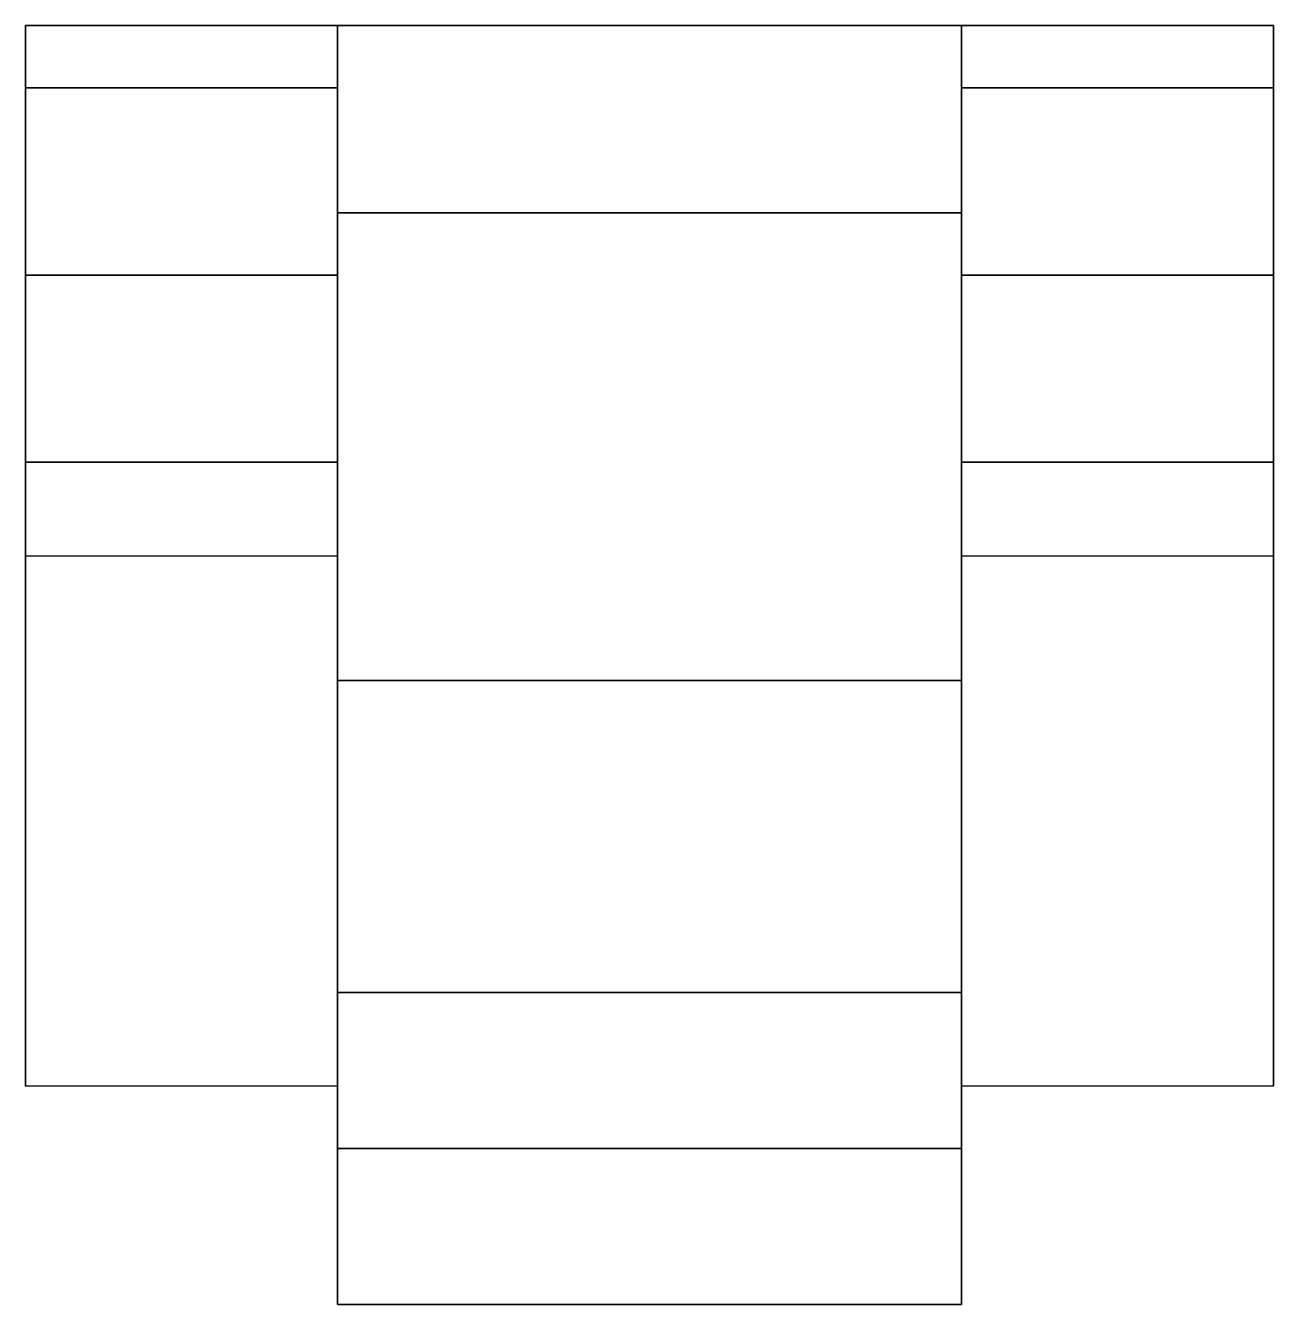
# Model space of a CAD drawing. Extents: x -1.29 to 1.29, y -0.16 to 0.25.
# Drawn here: x -1.29 to -0.89, y -0.16 to 0.25 of the extents above.
import ezdxf

# ---------------------------------------------------------------- set-up
doc = ezdxf.new("R2010")
doc.units = 0
doc.layers.add('BOGIE_HOLDER', color=2, linetype='CONTINUOUS')
doc.layers.add('BOGIE_LEVER', color=3, linetype='CONTINUOUS')

msp = doc.modelspace()

# ---------------------------------------------------------------- linework, layer by layer
at = {"layer": 'BOGIE_HOLDER'}
for points in [[(-1.29, 0.25, 0.3), (-1.29, 0.17, 0.23), (-1.29, 0.11, 0.31), (-1.29, 0.23, 0.42)], [(-1.19, 0.25, 0.3), (-1.19, 0.17, 0.23), (-1.29, 0.17, 0.23), (-1.29, 0.25, 0.3)], [(-1.19, 0.23, 0.42), (-1.19, 0.25, 0.3), (-1.29, 0.25, 0.3), (-1.29, 0.23, 0.42)], [(-1.19, 0.11, 0.31), (-1.19, 0.17, 0.23), (-1.19, 0.25, 0.3), (-1.19, 0.23, 0.42)], [(-0.89, 0.25, 0.3), (-0.89, 0.17, 0.23), (-0.99, 0.17, 0.23), (-0.99, 0.25, 0.3)], [(-0.99, 0.25, 0.3), (-0.99, 0.17, 0.23), (-0.99, 0.11, 0.31), (-0.99, 0.23, 0.42)], [(-0.89, 0.23, 0.42), (-0.89, 0.25, 0.3), (-0.99, 0.25, 0.3), (-0.99, 0.23, 0.42)], [(-0.89, 0.11, 0.31), (-0.89, 0.17, 0.23), (-0.89, 0.25, 0.3), (-0.89, 0.23, 0.42)], [(-1.29, 0.23, 0.42), (-1.29, 0.11, 0.31), (-1.29, -0.09, 0.67), (-1.29, 0.08, 0.67)], [(-1.19, 0.08, 0.67), (-1.19, 0.23, 0.42), (-1.29, 0.23, 0.42), (-1.29, 0.08, 0.67)], [(-1.19, -0.09, 0.67), (-1.19, 0.11, 0.31), (-1.19, 0.23, 0.42), (-1.19, 0.08, 0.67)], [(-0.89, 0.08, 0.67), (-0.89, 0.23, 0.42), (-0.99, 0.23, 0.42), (-0.99, 0.08, 0.67)], [(-0.99, 0.23, 0.42), (-0.99, 0.11, 0.31), (-0.99, -0.09, 0.67), (-0.99, 0.08, 0.67)], [(-0.89, -0.09, 0.67), (-0.89, 0.11, 0.31), (-0.89, 0.23, 0.42), (-0.89, 0.08, 0.67)], [(-1.29, 0.11, 0.31), (-1.29, 0.17, 0.23), (-1.19, 0.17, 0.23), (-1.19, 0.11, 0.31)], [(-0.99, 0.11, 0.31), (-0.99, 0.17, 0.23), (-0.89, 0.17, 0.23), (-0.89, 0.11, 0.31)], [(-1.29, -0.09, 0.67), (-1.29, 0.11, 0.31), (-1.19, 0.11, 0.31), (-1.19, -0.09, 0.67)], [(-0.99, -0.09, 0.67), (-0.99, 0.11, 0.31), (-0.89, 0.11, 0.31), (-0.89, -0.09, 0.67)], [(-0.99, 0.04, 0.47), (-0.99, 0.04, 0.29), (-1.19, 0.04, 0.29), (-1.19, 0.04, 0.47)], [(-1.19, 0.04, 0.29), (-1.19, -0.16, 0.29), (-1.19, -0.16, 0.47), (-1.19, 0.04, 0.47)], [(-0.99, 0.04, 0.29), (-0.99, -0.16, 0.29), (-1.19, -0.16, 0.29), (-1.19, 0.04, 0.29)], [(-1.19, 0.04, 0.47), (-1.19, -0.16, 0.47), (-0.99, -0.16, 0.47), (-0.99, 0.04, 0.47)], [(-0.99, -0.16, 0.47), (-0.99, -0.16, 0.29), (-0.99, 0.04, 0.29), (-0.99, 0.04, 0.47)], [(-1.19, -0.16, 0.47), (-1.19, -0.16, 0.29), (-0.99, -0.16, 0.29), (-0.99, -0.16, 0.47)]]:
    msp.add_3dface(points, dxfattribs=at)
at = {"layer": 'BOGIE_LEVER'}
for points in [[(-0.99, 0.25, 0.34), (-0.99, -0.06, 0.15), (-1.19, -0.06, 0.15), (-1.19, 0.25, 0.34)], [(-1.19, 0.25, 0.34), (-1.19, -0.06, 0.15), (-1.19, -0.11, 0.24), (-1.19, 0.19, 0.44)], [(-0.99, 0.19, 0.44), (-0.99, 0.25, 0.34), (-1.19, 0.25, 0.34), (-1.19, 0.19, 0.44)], [(-0.99, -0.11, 0.24), (-0.99, -0.06, 0.15), (-0.99, 0.25, 0.34), (-0.99, 0.19, 0.44)], [(-1.19, 0.19, 0.44), (-1.19, -0.11, 0.24), (-0.99, -0.11, 0.24), (-0.99, 0.19, 0.44)], [(-1.19, -0.11, 0.24), (-1.19, -0.06, 0.15), (-0.99, -0.06, 0.15), (-0.99, -0.11, 0.24)]]:
    msp.add_3dface(points, dxfattribs=at)

doc.saveas('drawing.dxf')
